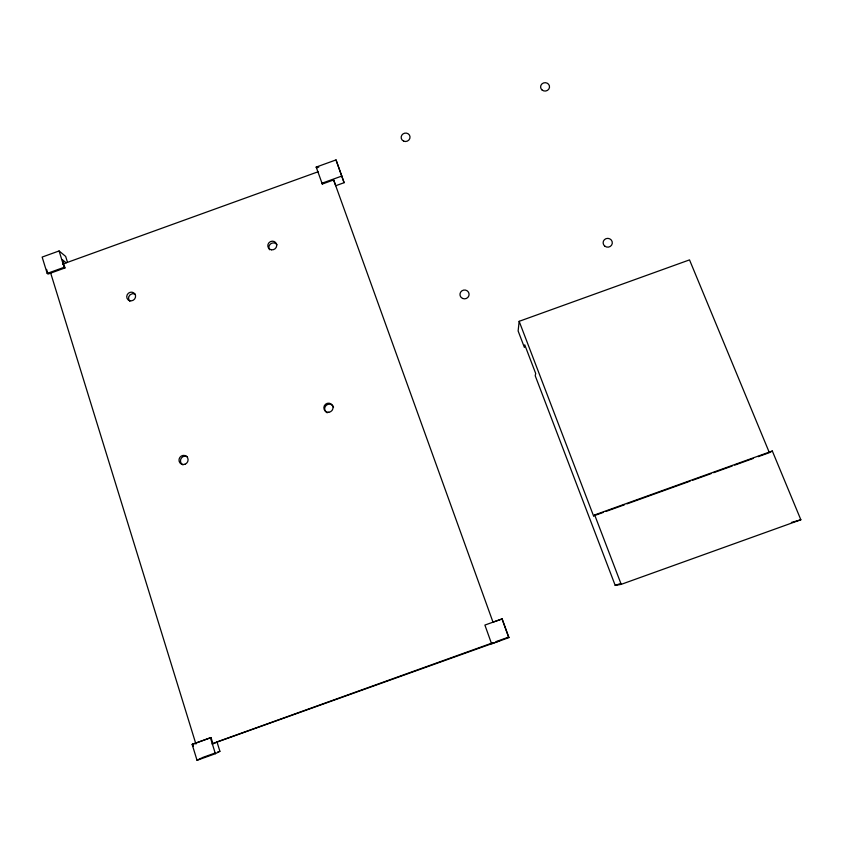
<?xml version="1.0" encoding="UTF-8"?>
<svg xmlns="http://www.w3.org/2000/svg" width="843" height="843" viewBox="0 0 843 843"><rect width="100%" height="100%" fill="white"/><g stroke="black" fill="none" stroke-linecap="round" stroke-linejoin="round"><path stroke-width="1.26" d="M519.162 321.32L518.129 330.983L524.399 347.411L524.746 344.829L535.684 373.46L535.221 375.767L615.211 585.421L621.207 584.347L800.85 519.773L772.325 451.016L594.663 514.936L593.556 515.905L519.162 321.32L689.521 259.886L769.364 452.659L758.226 456.664M770.354 452.111L772.325 451.016M216.988 741.914L212.984 743.884L211.024 737.562L192.141 744.401L197.041 760.302L215.387 753.705L219.907 751.292L216.988 741.914L492.533 642.882M197.041 760.302L200.897 758.279M192.141 744.401L211.024 737.562M67.451 262.162L65.659 256.42L59.084 250.951L42.15 257.073L47.187 273.427L48.03 274.07L64.974 267.937L62.435 259.781L66.175 262.826M322.3 184.048L316.199 167.083L336.02 159.917L344.113 182.689L335.725 185.723L333.638 179.949L322.3 184.048L321.984 183.226L341.858 176.039M318.791 167.104L316.525 167.926L316.199 167.083M62.582 264.133L318.127 171.761M47.187 273.427L64.163 267.284L64.974 267.937M593.556 515.905L603.462 512.344M605.938 511.459L624.505 504.778M626.981 503.882L690.132 481.163M692.609 480.278L711.176 473.597M713.652 472.702L732.219 466.021M734.696 465.136L753.273 458.444M492.997 622.155L502.165 618.899L508.93 637.603L491.606 643.831L484.894 625.074L502.165 618.899M615.211 585.421L620.142 583.651M496.242 641.555L508.592 637.108L508.93 637.603M211.972 743.905L499.73 640.828M201.867 757.773L215.102 753.02M217.505 752.156L219.907 751.292M791.419 522.439L800.85 519.773M594.663 514.936L621.207 584.347M344.113 182.689L336.02 159.917M501.933 618.72L508.592 637.108M333.67 180.033L492.955 622.029M59.084 250.951L64.163 267.284M210.444 737.825L215.387 753.705M50.559 272.668L195.934 744.084M46.586 269.391L47.672 272.9M192.752 744.127L193.405 746.234M129.875 301.33A4.51 4.257 -38.8 0 1 134.912 294.007A4.531 4.278 -38.7 0 0 127.24 294.671A4.531 4.278 -38.7 0 0 131.339 300.846A4.531 4.278 -38.7 0 0 134.912 293.954M269.591 249.76A4.489 4.278 -27.7 0 1 270.856 243.722A4.489 4.278 -27.7 0 1 277.01 244.723M327.221 412.817A4.605 4.51 -36.6 0 1 326.209 405.346A4.605 4.51 -36.6 0 1 333.565 407.127M182.942 464.83A4.647 4.468 -50.9 0 1 180.992 458.75A4.647 4.468 -50.9 0 1 187.104 456.548M462.596 298.454A4.573 4.426 -8.3 0 0 469.077 293.996A4.573 4.426 -8.3 0 0 461.911 290.814A4.573 4.426 -8.3 0 0 462.596 298.454M403.681 141.139A4.447 4.204 -14 0 0 410.014 136.84A4.447 4.204 -14 0 0 403.08 133.868A4.447 4.204 -14 0 0 403.681 141.139M542.218 90.138A4.468 4.194 -4.4 0 0 549.467 87.514A4.468 4.194 -4.4 0 0 543.482 82.962A4.468 4.194 -4.4 0 0 542.218 90.138M604.821 246.167A4.605 4.405 4.9 0 0 612.26 243.479A4.605 4.405 4.9 0 0 606.054 238.643A4.605 4.405 4.9 0 0 604.821 246.167M271.383 249.802A4.51 4.299 -27.7 0 0 276.504 243.985A4.51 4.299 -27.7 0 0 268.928 242.763A4.51 4.299 -27.7 0 0 271.383 249.802M184.923 464.282A4.668 4.489 -50.8 0 0 186.609 456.442A4.668 4.489 -50.8 0 0 179.085 459.161A4.668 4.489 -50.8 0 0 184.923 464.282M328.759 412.259A4.636 4.531 -36.5 0 0 332.268 405.093A4.636 4.531 -36.5 0 0 324.323 405.799A4.636 4.531 -36.5 0 0 328.759 412.259"/></g></svg>
